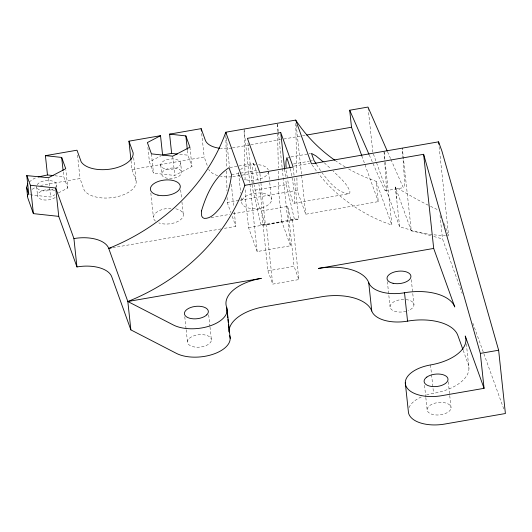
<?xml version="1.0" encoding="UTF-8"?>
<svg xmlns="http://www.w3.org/2000/svg" width="532" height="532" viewBox="0 0 532 532"><rect width="100%" height="100%" fill="white"/><g stroke="black" fill="none" stroke-linecap="round" stroke-linejoin="round"><path stroke-width="0.4" stroke-dasharray="2.66 2" d="M238.835 165.984L253.571 163.43L252.707 166.882A22.018 2.361 80.2 0 0 253.99 183.42M29.207 181.924L33.622 178.792L36.455 177.522M294.056 203.224L348.573 193.768L349.624 193.149L350.029 191.979C347.276 183.247 339.223 177.482 333.165 170.972M30.138 194.792L50.6 197.006L54.902 194.759M58.487 192.89L67.81 188.022L65.915 170.34M189.917 147.184L191.979 166.476L174.769 175.46L153.495 173.153L149.425 161.868L161.123 155.756M232.411 147.923L280.537 139.57M283.802 139.005L301.75 135.893M302.568 135.753L305.016 135.328M133.652 157.665L136.159 181.173A26.733 13.845 -6.1 0 1 114.373 197.305A26.733 13.845 -6.1 0 1 84.209 190.19L80.026 178.566L43.917 184.837A20.017 10.367 -6.1 0 0 40.565 185.575M131.025 160.637L131.976 169.555L204.195 157.02L208.105 167.866M229.831 167.547L238.017 166.13M287.719 157.505L290.179 157.08M290.997 156.933L308.188 153.954M309.006 153.808L310.641 153.529M231.546 174.735L239.733 173.312M240.557 173.173L256.111 170.473L258.286 181.346M293.531 163.982L309.085 161.282M309.903 161.136L312.364 160.711M258.339 172.321L235.443 176.298A23.348 12.096 -6.1 0 1 232.211 176.737M294.329 166.077L309.87 163.384M294.389 178.466L298.745 219.211L265.415 224.989L261.019 224.763L252.986 190.489L286.316 184.71L285.797 179.816M227.117 197.492L227.217 202.453L239.154 200.378M239.945 200.245L297.149 190.316L305.754 214.223L378.299 201.635L376.131 181.352L369.281 178.812A191.673 162.659 -19.8 0 1 347.975 168.571M211.084 217.621L229.804 214.376M233.056 213.811L260.72 209.01A22.018 2.361 80.2 0 0 258.891 184.418M261.525 210.945L287.666 206.409L290.758 219.603L292.447 219.689L298.844 279.586L272.703 284.121L267.922 270.835L261.525 210.945L264.61 224.138L266.306 224.225L292.447 219.689M385.461 190.769L403.761 187.59M112.791 247.706L221.159 228.906M224.418 228.341L235.829 226.359L234.24 211.497M261.019 224.763L264.61 224.138M290.758 219.603L294.349 218.978L298.745 219.211M248.55 227.649L281.88 221.864L290.492 245.771L257.162 251.556L248.55 227.649L245.518 199.274L245.299 188.534M267.922 270.835L294.063 266.299L298.844 279.586M348.573 193.768C336.836 192.351 328.829 181.399 322 172.694M179.776 154.307L187.916 155.184L191.979 166.476M54.796 175.766L63.74 176.73L67.81 188.022M430.621 235.596L399.632 226.832L395.376 187.031L417.214 199.533L428.3 205.246M433.799 236.494L442.538 238.968L462.182 293.518M385.148 161.967L391.904 225.149L385.055 222.609A191.673 162.659 -19.8 0 1 318.608 173.838M430.541 206.316L438.009 209.881M324.281 162.772L330.804 168.777M320.603 170.632L316.507 164.474M387.602 151.859L390.588 158.696M390.92 159.454L402.551 186.034A25.35 2.72 80.2 0 0 404.367 178.779L402.312 148.122L411.316 230.868A191.673 162.659 -19.8 0 0 445.464 235.802M369.301 155.038L384.25 189.212A25.35 2.72 80.2 0 0 386.072 181.957L384.623 160.411M411.316 230.868L395.376 187.031M444.213 223.666L448.642 235.962A191.673 162.659 -19.8 0 1 446.255 235.849M472.848 323.13L503.997 409.627M463.219 350.375L468.253 364.367A43.365 22.464 -6.1 0 1 433.547 393.321A30.889 16 -6.1 0 0 426.252 395.096M373.404 154.001L399.632 226.832M376.131 181.352L391.904 225.149M361.84 155.923L378.299 201.635M253.571 163.43L256.111 170.473M227.217 202.453L230.828 212.474M232.218 216.331L235.829 226.359M131.976 169.555L136.159 181.173M286.316 184.71L294.349 218.978M290.219 168.571L291.775 176.338M466.358 343.911L468.958 368.23M439.113 146.785L448.642 235.962M440.024 215.46L442.538 238.968M448.27 381.783L449.66 394.757M449.746 395.569L451.043 407.725A12.01 6.218 -6.1 0 1 433.174 414.588A12.01 6.218 -6.1 0 1 433.041 403.781A12.01 6.218 -6.1 0 1 451.043 407.725M430.514 364.952L431.472 373.87M431.558 374.681L433.547 393.321M424.529 385.354L425.74 396.699M425.826 397.51L427.123 409.673M411.289 279.659L413.976 304.789M384.097 152.119L385.062 161.143M387.369 281.608L390.056 306.738M368.084 107.883L372.846 152.451M296.224 125.047L301.518 174.589M301.611 175.414L305.754 214.223M293.258 167.879L294.043 175.208M284.667 169.229L285.445 176.558M287.666 206.409L294.063 266.299M278.276 131.484L277.398 123.264L278.316 167.879M278.362 132.308L282.14 167.66M282.233 168.484L290.492 245.771M281.88 221.864L278.848 193.495L278.555 179.444M268.607 172.069L269.385 179.364M269.737 182.609L271.553 199.633A15.009 7.774 -6.1 0 1 249.215 208.212A15.009 7.774 -6.1 0 1 249.049 194.699A15.009 7.774 -6.1 0 1 271.553 199.633M266.306 224.225L272.703 284.121M259.929 173.658L265.415 224.989M247.939 143.234L252.986 190.489M244.068 129.05L249.867 183.314M249.954 184.132L257.162 251.556M238.622 173.691L240.703 193.149M241.222 198.01L241.654 202.06M226.386 138.001L229.472 166.902M231.327 184.245L233.801 207.367M201.681 133.512L204.195 157.02M208.69 314.818L209.907 326.163M209.994 326.974L211.377 339.948A12.01 6.218 -6.1 0 1 193.508 346.811A12.01 6.218 -6.1 0 1 193.375 335.998A12.01 6.218 -6.1 0 1 211.377 339.948M187.397 150.363L187.916 155.184M180.667 163.357A10.008 5.187 -6.1 0 1 165.778 169.083A10.008 5.187 -6.1 0 1 165.665 160.072A10.008 5.187 -6.1 0 1 180.667 163.357L181.638 172.441A10.008 5.187 -6.1 0 1 166.749 178.16A10.008 5.187 -6.1 0 1 166.636 169.149A10.008 5.187 -6.1 0 1 181.638 172.441M180.641 189.811L181.592 198.729M181.937 201.974L183.327 214.941M172.707 156.169L174.769 175.46M184.777 316.759L186.074 328.922M186.16 329.734L187.457 341.89M160.737 164.98L161.708 174.057M151.434 153.861L153.495 173.153M147.883 147.397L149.425 161.868M150.829 193.056L153.429 217.375M77.512 155.065L80.026 178.566M63.228 171.909L63.74 176.73M56.498 184.91L56.851 188.208M48.618 178.519L50.6 197.006M36.568 186.526L37.533 195.61M395.542 187.071L396.599 198.463M384.011 151.301L384.57 159.587M295.765 123.391L296.823 174.616M296.889 177.921L297.149 190.316M278.389 171.184L278.542 178.619M244.102 130.699L245.159 181.924M225.834 135.527L226.499 167.753M226.572 171.058L226.978 190.882M316.281 170.785A191.673 162.659 -19.8 0 1 312.311 165.159M268.52 171.264A15.009 7.774 -6.1 0 1 259.975 179.031A15.009 7.774 -6.1 0 1 244.035 179.231M240.677 177.429A15.009 7.774 -6.1 0 1 238.835 172.321M240.577 169.628A15.009 7.774 -6.1 0 1 255.433 164.581M258.592 164.734A15.009 7.774 -6.1 0 1 268.274 169.927M409.008 407.665A30.889 16 -6.1 0 1 421.278 396.985M32.153 189.352A20.017 10.367 -6.1 0 1 36.688 186.892M231.407 176.81A23.348 12.096 -6.1 0 1 220.467 176.278M217.708 175.6A23.348 12.096 -6.1 0 1 208.664 169.309M406.036 299.569A12.01 6.218 -6.1 0 1 413.923 304.251A12.01 6.218 -6.1 0 1 408.064 310.681M406.175 311.293A12.01 6.218 -6.1 0 1 390.109 307.277A12.01 6.218 -6.1 0 1 404.014 299.45M175.766 208.797A15.009 7.774 -6.1 0 1 180.68 219.636A15.009 7.774 -6.1 0 1 158.842 222.915M155.477 221.113A15.009 7.774 -6.1 0 1 156.076 212.68A15.009 7.774 -6.1 0 1 170.878 208.265M55.175 197.518A10.008 5.187 -6.1 0 1 40.711 199.134A10.008 5.187 -6.1 0 1 40.618 191.573A10.008 5.187 -6.1 0 1 55.095 190.835M260.766 209.01A22.018 2.361 80.2 0 1 254.223 184.917M37.147 184.704A10.008 5.187 -6.1 0 1 49.882 180.554A10.008 5.187 -6.1 0 1 55.92 186.732M52.987 189.179A10.008 5.187 -6.1 0 1 36.728 187.417M231.606 148.056A23.348 12.096 -6.1 0 1 220.408 148.355M292.081 177.888A22.018 2.361 80.2 0 1 294.136 203.217A22.018 2.361 80.2 0 1 287.559 179.138M287.327 177.635A22.018 2.361 80.2 0 1 286.402 170.573M345.195 166.948A191.673 162.659 -19.8 0 1 335.772 160.897"/><path stroke-width="0.8" d="M27.571 196.414L26.6 187.337L27.757 183.686M171.643 153.422L162.586 154.998L160.524 135.7L147.364 142.576L151.434 153.861L172.707 156.169L189.917 147.184L185.854 135.893L169.582 134.131L171.643 153.422L177.336 154.041M38.138 176.97L47.474 174.968L53.167 175.587M47.474 174.968L45.413 155.677L76.994 150.197L81.177 161.821A26.733 13.845 -6.1 0 0 111.341 168.937A26.733 13.845 -6.1 0 0 133.133 152.804L128.944 141.18L160.524 135.7M169.582 134.131L201.163 128.651L205.352 140.275A23.348 12.096 -6.1 0 0 219.65 148.262M361.84 155.923L351.512 127.254L349.697 110.237L367.991 107.058L387.269 151.101M335.12 160.438A191.673 162.659 -19.8 0 1 295.699 120.086L225.768 132.222A191.673 162.659 -19.8 0 1 108.714 248.417A30.025 15.554 -6.1 0 0 73.921 238.575L55.714 188.002L30.351 185.256L26.853 175.62L48.538 177.715L65.749 168.73L61.679 157.439L45.413 155.677M280.743 132.561L247.413 138.347L259.842 172.847L293.172 167.061L280.743 132.561L284.667 169.229M306.645 135.042L351.512 127.254M405.291 382.827L408.323 411.196A30.889 16 -6.1 0 0 444.619 424.071L505.4 413.524L498.637 350.222L441.932 151.128L438.581 141.831L311.466 163.889L295.699 120.086M229.678 335.665A30.889 16 -6.1 0 1 212.601 354.412A30.889 16 -6.1 0 1 175.979 353.155L130.865 329.88L127.833 301.511A191.673 162.659 -19.8 0 0 244.886 185.316L423.632 154.3L480.336 353.394L484.067 388.327L441.587 395.702A30.889 16 -6.1 0 1 405.796 385.58A30.889 16 -6.1 0 1 430.514 364.952A43.365 22.464 -6.1 0 0 465.221 335.998L484.067 388.327M111.161 247.992L108.714 248.417L127.833 301.511L172.953 324.779A30.889 16 -6.1 0 0 209.568 326.036A30.889 16 -6.1 0 0 226.645 307.297A43.365 22.464 -6.1 0 1 261.352 278.342L127.833 301.511M433.693 248.437L318.475 268.427A43.365 22.464 -6.1 0 1 368.723 282.645A30.889 16 -6.1 0 0 404.519 292.766A43.365 22.464 -6.1 0 1 454.774 306.977L433.693 248.437L423.632 154.3M480.336 353.394L498.637 350.222M27.85 194.586A20.017 10.367 -6.1 0 0 27.897 198.197L33.376 213.625L58.746 216.371L76.954 266.951A30.025 15.554 -6.1 0 1 111.747 276.786L130.865 329.88M323.09 161.748L315.955 155.909L311.459 153.382L314 160.431L316.088 163.803M349.697 110.237L368.969 154.28M462.94 349.597L457.806 335.346A43.365 22.464 -6.1 0 0 407.552 321.135A30.889 16 -6.1 0 1 371.755 311.014A43.365 22.464 -6.1 0 0 321.501 296.803L264.384 306.711A43.365 22.464 -6.1 0 0 228.973 331.808M244.886 185.316L225.768 132.222L225.801 133.878M290.06 167.793L286.901 157.645L286.036 161.103A22.018 2.361 80.2 0 0 286.116 167.487M26.6 187.337L28.828 194.645L26.76 175.354M438.581 141.831L438.847 144.305M404.519 292.766L407.552 321.135M368.723 282.645L371.755 311.014M227.144 310.043L230.176 338.418M226.645 307.297L227.25 312.969M227.423 314.592L227.769 317.837M227.942 319.453L228.295 322.698M228.467 324.32L229.332 332.427M201.163 128.651L201.422 131.085M185.854 135.893L187.311 149.559M128.944 141.18L130.939 159.826M73.921 238.575L76.954 266.951M61.679 157.439L63.055 170.3M55.714 188.002L58.746 216.371M30.351 185.256L33.376 213.625M201.502 210.885L201.661 215.992L202.645 217.555L204.202 218.386C210.699 218.812 215.566 213.086 219.423 208.617C227.031 198.948 229.944 186.685 231.546 174.735L229.013 167.693C214.256 177.196 206.356 194.632 201.502 210.885M206.782 314.824L205.598 315.815A12.01 6.218 -6.1 0 1 185.435 315.915A12.01 6.218 -6.1 0 1 197.006 306.259A12.01 6.218 -6.1 0 1 206.782 314.824M426.844 377.062L425.66 378.046A12.01 6.218 -6.1 0 0 435.435 386.611A12.01 6.218 -6.1 0 0 447 376.962A12.01 6.218 -6.1 0 0 426.844 377.062M393.068 283.283L391.353 282.798A12.01 6.218 -6.1 0 1 394.179 272.045A12.01 6.218 -6.1 0 1 410.923 276.786A12.01 6.218 -6.1 0 1 393.068 283.283M157.957 195.151A15.009 7.774 -6.1 0 0 180.295 186.572A15.009 7.774 -6.1 0 0 157.785 181.638A15.009 7.774 -6.1 0 0 157.957 195.151"/></g></svg>
